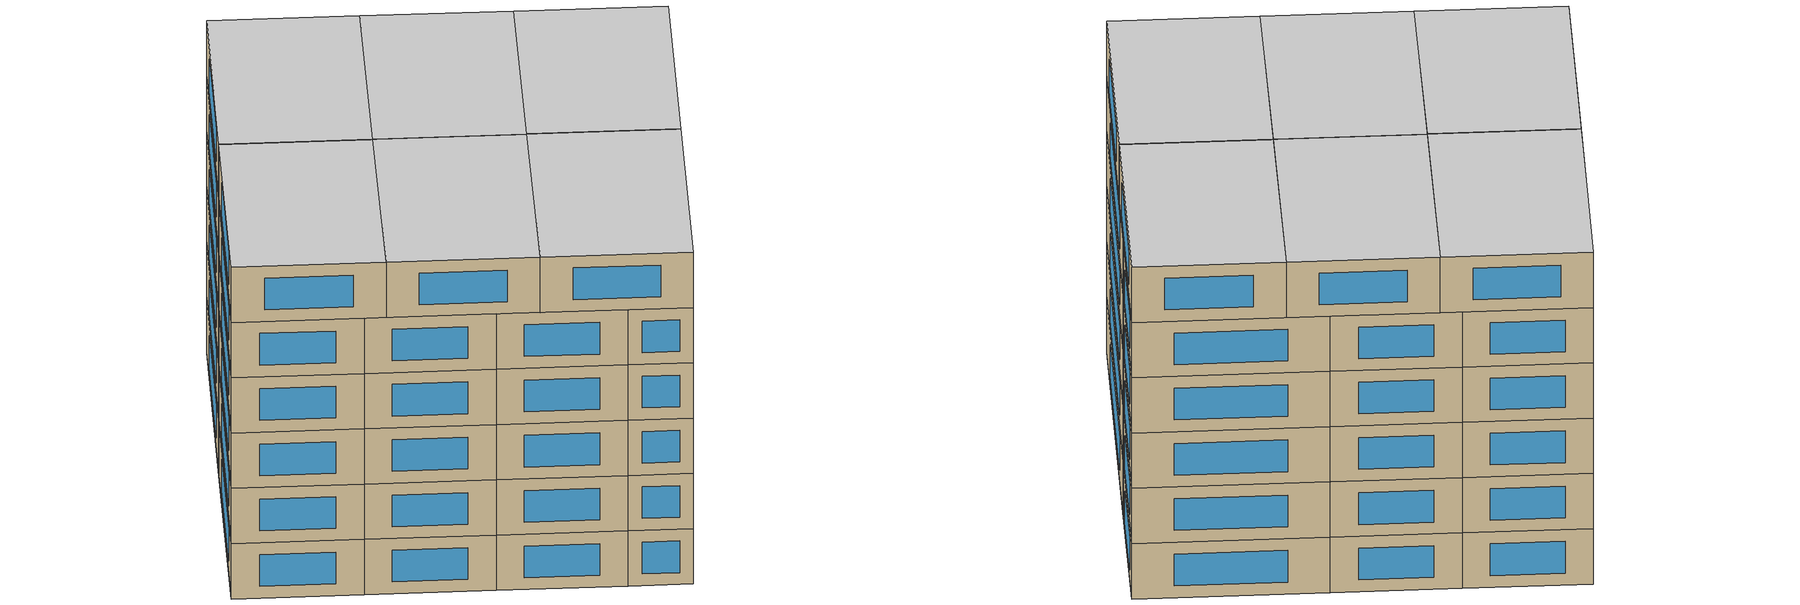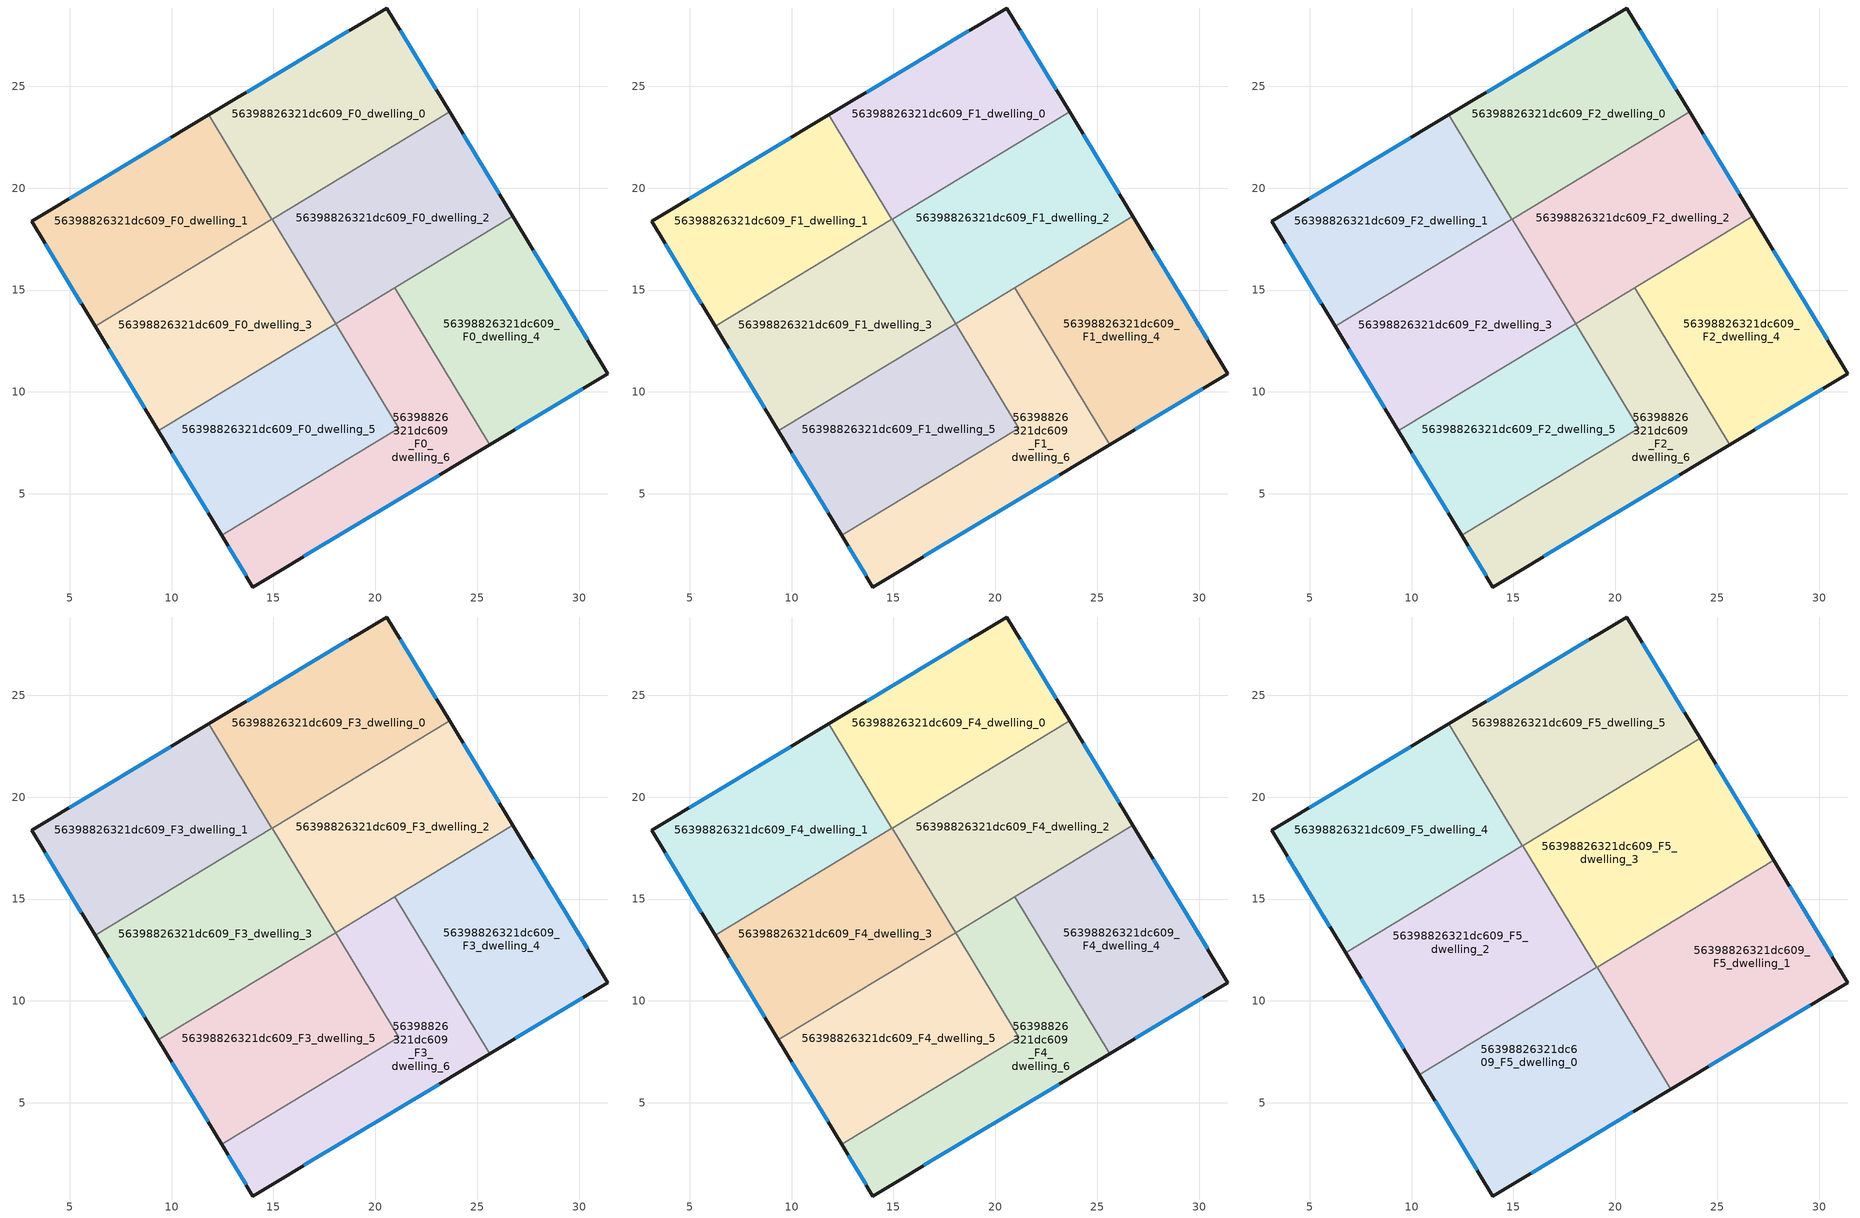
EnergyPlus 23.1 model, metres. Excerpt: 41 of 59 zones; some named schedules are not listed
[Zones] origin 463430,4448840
56398826321dc609_F0_dwelling_0
 floor ground (EU_floor_Construction): 20.56,28.84 23.64,23.74 14.92,18.46 11.82,23.59 z0
 wall outside (EU_wall_Construction): 23.64,23.74 20.56,28.84 11.82,23.59 z0:3
 wall to 56398826321dc609_F0_dwelling_1 (EU_wall_Construction): 11.82,23.59 14.92,18.46 z0:3
 wall to 56398826321dc609_F0_dwelling_2 (EU_wall_Construction): 14.95,18.48 23.64,23.74 z0:3
 wall to 56398826321dc609_F0_dwelling_3 (EU_wall_Construction): 14.92,18.46 14.95,18.48 z0:3
 window (EU_Window_Construction): 18.69,27.72 13.69,24.72 / 22.98,24.83 21.22,27.75 z0.64:2.36
56398826321dc609_F0_dwelling_1
 floor ground (EU_floor_Construction): 11.82,23.59 14.92,18.46 6.25,13.21 3.13,18.37 z0
 wall outside (EU_wall_Construction): 11.82,23.59 3.13,18.37 6.25,13.21 z0:3
 wall to 56398826321dc609_F0_dwelling_3 (EU_wall_Construction): 6.25,13.21 14.92,18.46 z0:3
 window (EU_Window_Construction): 9.96,22.47 4.99,19.49 / 3.79,17.27 5.58,14.32 z0.64:2.36
56398826321dc609_F0_dwelling_2
 floor ground (EU_floor_Construction): 23.64,23.74 26.75,18.62 18.05,13.35 14.95,18.48 z0
 wall outside (EU_wall_Construction): 26.75,18.62 23.64,23.74 z0:3
 wall to 56398826321dc609_F0_dwelling_3 (EU_wall_Construction): 14.95,18.48 18.05,13.35 z0:3
 wall to 56398826321dc609_F0_dwelling_4 (EU_wall_Construction): 20.96,15.11 26.75,18.62 z0:3
 wall to 56398826321dc609_F0_dwelling_6 (EU_wall_Construction): 18.05,13.35 20.96,15.11 z0:3
 window (EU_Window_Construction): 26.08,19.71 24.31,22.64 z0.64:2.36
56398826321dc609_F0_dwelling_3
 floor ground (EU_floor_Construction): 14.95,18.48 18.05,13.35 9.35,8.09 6.25,13.21 z0
 wall outside (EU_wall_Construction): 6.25,13.21 9.35,8.09 z0:3
 wall to 56398826321dc609_F0_dwelling_5 (EU_wall_Construction): 9.35,8.09 18.05,13.35 z0:3
 window (EU_Window_Construction): 6.91,12.12 8.69,9.19 z0.64:2.36
56398826321dc609_F0_dwelling_4
 floor ground (EU_floor_Construction): 26.75,18.62 31.42,10.9 25.62,7.41 20.96,15.11 z0
 wall outside (EU_wall_Construction): 25.62,7.41 31.42,10.9 26.75,18.62 z0:3
 wall to 56398826321dc609_F0_dwelling_6 (EU_wall_Construction): 20.96,15.11 25.62,7.41 z0:3
 window (EU_Window_Construction): 26.87,8.16 30.18,10.15 / 30.42,12.55 27.75,16.96 z0.64:2.36
56398826321dc609_F0_dwelling_5
 floor ground (EU_floor_Construction): 18.05,13.35 21.15,8.22 12.46,2.96 9.35,8.09 z0
 wall outside (EU_wall_Construction): 9.35,8.09 12.46,2.96 z0:3
 wall to 56398826321dc609_F0_dwelling_6 (EU_wall_Construction): 12.46,2.96 21.15,8.22 18.05,13.35 z0:3
 window (EU_Window_Construction): 10.02,6.99 11.79,4.06 z0.64:2.36
56398826321dc609_F0_dwelling_6
 floor ground (EU_floor_Construction): 20.96,15.11 25.62,7.41 13.99,0.42 12.46,2.96 21.15,8.22 18.05,13.35 z0
 wall outside (EU_wall_Construction): 12.46,2.96 13.99,0.42 25.62,7.41 z0:3
 window (EU_Window_Construction): 16.49,1.92 23.13,5.92 / 12.79,2.42 13.67,0.97 z0.64:2.36
56398826321dc609_F1_dwelling_0
 floor to 56398826321dc609_F0_dwelling_0 (EU_floor_Construction): 20.56,28.84 23.64,23.74 14.92,18.46 11.82,23.59 z3
 wall outside (EU_wall_Construction): 23.64,23.74 20.56,28.84 11.82,23.59 z3:6
 wall to 56398826321dc609_F1_dwelling_1 (EU_wall_Construction): 11.82,23.59 14.92,18.46 z3:6
 wall to 56398826321dc609_F1_dwelling_2 (EU_wall_Construction): 14.95,18.48 23.64,23.74 z3:6
 wall to 56398826321dc609_F1_dwelling_3 (EU_wall_Construction): 14.92,18.46 14.95,18.48 z3:6
 window (EU_Window_Construction): 18.69,27.72 13.69,24.72 / 22.98,24.83 21.22,27.75 z3.64:5.36
56398826321dc609_F1_dwelling_1
 floor to 56398826321dc609_F0_dwelling_1 (EU_floor_Construction): 11.82,23.59 14.92,18.46 6.25,13.21 3.13,18.37 z3
 wall outside (EU_wall_Construction): 11.82,23.59 3.13,18.37 6.25,13.21 z3:6
 wall to 56398826321dc609_F1_dwelling_3 (EU_wall_Construction): 6.25,13.21 14.92,18.46 z3:6
 window (EU_Window_Construction): 9.96,22.47 4.99,19.49 / 3.79,17.27 5.58,14.32 z3.64:5.36
56398826321dc609_F1_dwelling_2
 floor to 56398826321dc609_F0_dwelling_2 (EU_floor_Construction): 23.64,23.74 26.75,18.62 18.05,13.35 14.95,18.48 z3
 wall outside (EU_wall_Construction): 26.75,18.62 23.64,23.74 z3:6
 wall to 56398826321dc609_F1_dwelling_3 (EU_wall_Construction): 14.95,18.48 18.05,13.35 z3:6
 wall to 56398826321dc609_F1_dwelling_4 (EU_wall_Construction): 20.96,15.11 26.75,18.62 z3:6
 wall to 56398826321dc609_F1_dwelling_6 (EU_wall_Construction): 18.05,13.35 20.96,15.11 z3:6
 window (EU_Window_Construction): 26.08,19.71 24.31,22.64 z3.64:5.36
56398826321dc609_F1_dwelling_3
 floor to 56398826321dc609_F0_dwelling_3 (EU_floor_Construction): 14.95,18.48 18.05,13.35 9.35,8.09 6.25,13.21 z3
 wall outside (EU_wall_Construction): 6.25,13.21 9.35,8.09 z3:6
 wall to 56398826321dc609_F1_dwelling_5 (EU_wall_Construction): 9.35,8.09 18.05,13.35 z3:6
 window (EU_Window_Construction): 6.91,12.12 8.69,9.19 z3.64:5.36
56398826321dc609_F1_dwelling_4
 floor to 56398826321dc609_F0_dwelling_4 (EU_floor_Construction): 26.75,18.62 31.42,10.9 25.62,7.41 20.96,15.11 z3
 wall outside (EU_wall_Construction): 25.62,7.41 31.42,10.9 26.75,18.62 z3:6
 wall to 56398826321dc609_F1_dwelling_6 (EU_wall_Construction): 20.96,15.11 25.62,7.41 z3:6
 window (EU_Window_Construction): 26.87,8.16 30.18,10.15 / 30.42,12.55 27.75,16.96 z3.64:5.36
56398826321dc609_F1_dwelling_5
 floor to 56398826321dc609_F0_dwelling_5 (EU_floor_Construction): 18.05,13.35 21.15,8.22 12.46,2.96 9.35,8.09 z3
 wall outside (EU_wall_Construction): 9.35,8.09 12.46,2.96 z3:6
 wall to 56398826321dc609_F1_dwelling_6 (EU_wall_Construction): 12.46,2.96 21.15,8.22 18.05,13.35 z3:6
 window (EU_Window_Construction): 10.02,6.99 11.79,4.06 z3.64:5.36
56398826321dc609_F1_dwelling_6
 floor to 56398826321dc609_F0_dwelling_6 (EU_floor_Construction): 20.96,15.11 25.62,7.41 13.99,0.42 12.46,2.96 21.15,8.22 18.05,13.35 z3
 wall outside (EU_wall_Construction): 12.46,2.96 13.99,0.42 25.62,7.41 z3:6
 window (EU_Window_Construction): 16.49,1.92 23.13,5.92 / 12.79,2.42 13.67,0.97 z3.64:5.36
56398826321dc609_F2_dwelling_0
 floor to 56398826321dc609_F1_dwelling_0 (EU_floor_Construction): 20.56,28.84 23.64,23.74 14.92,18.46 11.82,23.59 z6
 wall outside (EU_wall_Construction): 23.64,23.74 20.56,28.84 11.82,23.59 z6:9
 wall to 56398826321dc609_F2_dwelling_1 (EU_wall_Construction): 11.82,23.59 14.92,18.46 z6:9
 wall to 56398826321dc609_F2_dwelling_2 (EU_wall_Construction): 14.95,18.48 23.64,23.74 z6:9
 wall to 56398826321dc609_F2_dwelling_3 (EU_wall_Construction): 14.92,18.46 14.95,18.48 z6:9
 window (EU_Window_Construction): 18.69,27.72 13.69,24.72 / 22.98,24.83 21.22,27.75 z6.64:8.36
56398826321dc609_F2_dwelling_1
 floor to 56398826321dc609_F1_dwelling_1 (EU_floor_Construction): 11.82,23.59 14.92,18.46 6.25,13.21 3.13,18.37 z6
 wall outside (EU_wall_Construction): 11.82,23.59 3.13,18.37 6.25,13.21 z6:9
 wall to 56398826321dc609_F2_dwelling_3 (EU_wall_Construction): 6.25,13.21 14.92,18.46 z6:9
 window (EU_Window_Construction): 9.96,22.47 4.99,19.49 / 3.79,17.27 5.58,14.32 z6.64:8.36
56398826321dc609_F2_dwelling_2
 floor to 56398826321dc609_F1_dwelling_2 (EU_floor_Construction): 23.64,23.74 26.75,18.62 18.05,13.35 14.95,18.48 z6
 wall outside (EU_wall_Construction): 26.75,18.62 23.64,23.74 z6:9
 wall to 56398826321dc609_F2_dwelling_3 (EU_wall_Construction): 14.95,18.48 18.05,13.35 z6:9
 wall to 56398826321dc609_F2_dwelling_4 (EU_wall_Construction): 20.96,15.11 26.75,18.62 z6:9
 wall to 56398826321dc609_F2_dwelling_6 (EU_wall_Construction): 18.05,13.35 20.96,15.11 z6:9
 window (EU_Window_Construction): 26.08,19.71 24.31,22.64 z6.64:8.36
56398826321dc609_F2_dwelling_3
 floor to 56398826321dc609_F1_dwelling_3 (EU_floor_Construction): 14.95,18.48 18.05,13.35 9.35,8.09 6.25,13.21 z6
 wall outside (EU_wall_Construction): 6.25,13.21 9.35,8.09 z6:9
 wall to 56398826321dc609_F2_dwelling_5 (EU_wall_Construction): 9.35,8.09 18.05,13.35 z6:9
 window (EU_Window_Construction): 6.91,12.12 8.69,9.19 z6.64:8.36
56398826321dc609_F2_dwelling_4
 floor to 56398826321dc609_F1_dwelling_4 (EU_floor_Construction): 26.75,18.62 31.42,10.9 25.62,7.41 20.96,15.11 z6
 wall outside (EU_wall_Construction): 25.62,7.41 31.42,10.9 26.75,18.62 z6:9
 wall to 56398826321dc609_F2_dwelling_6 (EU_wall_Construction): 20.96,15.11 25.62,7.41 z6:9
 window (EU_Window_Construction): 26.87,8.16 30.18,10.15 / 30.42,12.55 27.75,16.96 z6.64:8.36
56398826321dc609_F2_dwelling_5
 floor to 56398826321dc609_F1_dwelling_5 (EU_floor_Construction): 18.05,13.35 21.15,8.22 12.46,2.96 9.35,8.09 z6
 wall outside (EU_wall_Construction): 9.35,8.09 12.46,2.96 z6:9
 wall to 56398826321dc609_F2_dwelling_6 (EU_wall_Construction): 12.46,2.96 21.15,8.22 18.05,13.35 z6:9
 window (EU_Window_Construction): 10.02,6.99 11.79,4.06 z6.64:8.36
56398826321dc609_F2_dwelling_6
 floor to 56398826321dc609_F1_dwelling_6 (EU_floor_Construction): 20.96,15.11 25.62,7.41 13.99,0.42 12.46,2.96 21.15,8.22 18.05,13.35 z6
 wall outside (EU_wall_Construction): 12.46,2.96 13.99,0.42 25.62,7.41 z6:9
 window (EU_Window_Construction): 16.49,1.92 23.13,5.92 / 12.79,2.42 13.67,0.97 z6.64:8.36
56398826321dc609_F3_dwelling_0
 floor to 56398826321dc609_F2_dwelling_0 (EU_floor_Construction): 20.56,28.84 23.64,23.74 14.92,18.46 11.82,23.59 z9
 wall outside (EU_wall_Construction): 23.64,23.74 20.56,28.84 11.82,23.59 z9:12
 wall to 56398826321dc609_F3_dwelling_1 (EU_wall_Construction): 11.82,23.59 14.92,18.46 z9:12
 wall to 56398826321dc609_F3_dwelling_2 (EU_wall_Construction): 14.95,18.48 23.64,23.74 z9:12
 wall to 56398826321dc609_F3_dwelling_3 (EU_wall_Construction): 14.92,18.46 14.95,18.48 z9:12
 window (EU_Window_Construction): 18.69,27.72 13.69,24.72 / 22.98,24.83 21.22,27.75 z9.64:11.36
56398826321dc609_F3_dwelling_1
 floor to 56398826321dc609_F2_dwelling_1 (EU_floor_Construction): 11.82,23.59 14.92,18.46 6.25,13.21 3.13,18.37 z9
 wall outside (EU_wall_Construction): 11.82,23.59 3.13,18.37 6.25,13.21 z9:12
 wall to 56398826321dc609_F3_dwelling_3 (EU_wall_Construction): 6.25,13.21 14.92,18.46 z9:12
 window (EU_Window_Construction): 9.96,22.47 4.99,19.49 / 3.79,17.27 5.58,14.32 z9.64:11.36
56398826321dc609_F3_dwelling_2
 floor to 56398826321dc609_F2_dwelling_2 (EU_floor_Construction): 23.64,23.74 26.75,18.62 18.05,13.35 14.95,18.48 z9
 wall outside (EU_wall_Construction): 26.75,18.62 23.64,23.74 z9:12
 wall to 56398826321dc609_F3_dwelling_3 (EU_wall_Construction): 14.95,18.48 18.05,13.35 z9:12
 wall to 56398826321dc609_F3_dwelling_4 (EU_wall_Construction): 20.96,15.11 26.75,18.62 z9:12
 wall to 56398826321dc609_F3_dwelling_6 (EU_wall_Construction): 18.05,13.35 20.96,15.11 z9:12
 window (EU_Window_Construction): 26.08,19.71 24.31,22.64 z9.64:11.36
56398826321dc609_F3_dwelling_3
 floor to 56398826321dc609_F2_dwelling_3 (EU_floor_Construction): 14.95,18.48 18.05,13.35 9.35,8.09 6.25,13.21 z9
 wall outside (EU_wall_Construction): 6.25,13.21 9.35,8.09 z9:12
 wall to 56398826321dc609_F3_dwelling_5 (EU_wall_Construction): 9.35,8.09 18.05,13.35 z9:12
 window (EU_Window_Construction): 6.91,12.12 8.69,9.19 z9.64:11.36
56398826321dc609_F3_dwelling_4
 floor to 56398826321dc609_F2_dwelling_4 (EU_floor_Construction): 26.75,18.62 31.42,10.9 25.62,7.41 20.96,15.11 z9
 wall outside (EU_wall_Construction): 25.62,7.41 31.42,10.9 26.75,18.62 z9:12
 wall to 56398826321dc609_F3_dwelling_6 (EU_wall_Construction): 20.96,15.11 25.62,7.41 z9:12
 window (EU_Window_Construction): 26.87,8.16 30.18,10.15 / 30.42,12.55 27.75,16.96 z9.64:11.36
56398826321dc609_F3_dwelling_5
 floor to 56398826321dc609_F2_dwelling_5 (EU_floor_Construction): 18.05,13.35 21.15,8.22 12.46,2.96 9.35,8.09 z9
 wall outside (EU_wall_Construction): 9.35,8.09 12.46,2.96 z9:12
 wall to 56398826321dc609_F3_dwelling_6 (EU_wall_Construction): 12.46,2.96 21.15,8.22 18.05,13.35 z9:12
 window (EU_Window_Construction): 10.02,6.99 11.79,4.06 z9.64:11.36
56398826321dc609_F3_dwelling_6
 floor to 56398826321dc609_F2_dwelling_6 (EU_floor_Construction): 20.96,15.11 25.62,7.41 13.99,0.42 12.46,2.96 21.15,8.22 18.05,13.35 z9
 wall outside (EU_wall_Construction): 12.46,2.96 13.99,0.42 25.62,7.41 z9:12
 window (EU_Window_Construction): 16.49,1.92 23.13,5.92 / 12.79,2.42 13.67,0.97 z9.64:11.36
56398826321dc609_F4_dwelling_0
 floor to 56398826321dc609_F3_dwelling_0 (EU_floor_Construction): 20.56,28.84 23.64,23.74 14.92,18.46 11.82,23.59 z12
 wall outside (EU_wall_Construction): 23.64,23.74 20.56,28.84 11.82,23.59 z12:15
 wall to 56398826321dc609_F4_dwelling_1 (EU_wall_Construction): 11.82,23.59 14.92,18.46 z12:15
 wall to 56398826321dc609_F4_dwelling_2 (EU_wall_Construction): 14.95,18.48 23.64,23.74 z12:15
 wall to 56398826321dc609_F4_dwelling_3 (EU_wall_Construction): 14.92,18.46 14.95,18.48 z12:15
 window (EU_Window_Construction): 18.69,27.72 13.69,24.72 / 22.98,24.83 21.22,27.75 z12.64:14.36
56398826321dc609_F4_dwelling_1
 floor to 56398826321dc609_F3_dwelling_1 (EU_floor_Construction): 11.82,23.59 14.92,18.46 6.25,13.21 3.13,18.37 z12
 wall outside (EU_wall_Construction): 11.82,23.59 3.13,18.37 6.25,13.21 z12:15
 wall to 56398826321dc609_F4_dwelling_3 (EU_wall_Construction): 6.25,13.21 14.92,18.46 z12:15
 window (EU_Window_Construction): 9.96,22.47 4.99,19.49 / 3.79,17.27 5.58,14.32 z12.64:14.36
56398826321dc609_F4_dwelling_2
 floor to 56398826321dc609_F3_dwelling_2 (EU_floor_Construction): 23.64,23.74 26.75,18.62 18.05,13.35 14.95,18.48 z12
 wall outside (EU_wall_Construction): 26.75,18.62 23.64,23.74 z12:15
 wall to 56398826321dc609_F4_dwelling_3 (EU_wall_Construction): 14.95,18.48 18.05,13.35 z12:15
 wall to 56398826321dc609_F4_dwelling_4 (EU_wall_Construction): 20.96,15.11 26.75,18.62 z12:15
 wall to 56398826321dc609_F4_dwelling_6 (EU_wall_Construction): 18.05,13.35 20.96,15.11 z12:15
 window (EU_Window_Construction): 26.08,19.71 24.31,22.64 z12.64:14.36
 ceiling adiabatic (EU_roof_Construction): 26.75,18.61 24.16,22.89 15.46,17.62 18.05,13.35 z15
56398826321dc609_F4_dwelling_3
 floor to 56398826321dc609_F3_dwelling_3 (EU_floor_Construction): 14.95,18.48 18.05,13.35 9.35,8.09 6.25,13.21 z12
 wall outside (EU_wall_Construction): 6.25,13.21 9.35,8.09 z12:15
 wall to 56398826321dc609_F4_dwelling_5 (EU_wall_Construction): 9.35,8.09 18.05,13.35 z12:15
 window (EU_Window_Construction): 6.91,12.12 8.69,9.19 z12.64:14.36
56398826321dc609_F4_dwelling_4
 floor to 56398826321dc609_F3_dwelling_4 (EU_floor_Construction): 26.75,18.62 31.42,10.9 25.62,7.41 20.96,15.11 z12
 wall outside (EU_wall_Construction): 25.62,7.41 31.42,10.9 26.75,18.62 z12:15
 wall to 56398826321dc609_F4_dwelling_6 (EU_wall_Construction): 20.96,15.11 25.62,7.41 z12:15
 window (EU_Window_Construction): 26.87,8.16 30.18,10.15 / 30.42,12.55 27.75,16.96 z12.64:14.36
56398826321dc609_F4_dwelling_5
 floor to 56398826321dc609_F3_dwelling_5 (EU_floor_Construction): 18.05,13.35 21.15,8.22 12.46,2.96 9.35,8.09 z12
 wall outside (EU_wall_Construction): 9.35,8.09 12.46,2.96 z12:15
 wall to 56398826321dc609_F4_dwelling_6 (EU_wall_Construction): 12.46,2.96 21.15,8.22 18.05,13.35 z12:15
 window (EU_Window_Construction): 10.02,6.99 11.79,4.06 z12.64:14.36
56398826321dc609_F4_dwelling_6
 floor to 56398826321dc609_F3_dwelling_6 (EU_floor_Construction): 20.96,15.11 25.62,7.41 13.99,0.42 12.46,2.96 21.15,8.22 18.05,13.35 z12
 wall outside (EU_wall_Construction): 12.46,2.96 13.99,0.42 25.62,7.41 z12:15
 window (EU_Window_Construction): 16.49,1.92 23.13,5.92 / 12.79,2.42 13.67,0.97 z12.64:14.36
56398826321dc609_F5_dwelling_0
 floor to 56398826321dc609_F4_dwelling_5 (EU_floor_Construction): 19.09,11.64 21.15,8.22 12.46,2.96 10.39,6.38 z15
 floor to 56398826321dc609_F4_dwelling_6 (EU_floor_Construction): 19.1,11.65 22.73,5.67 13.99,0.42 12.46,2.96 21.15,8.22 19.09,11.64 z15
 wall outside (EU_wall_Construction): 10.39,6.38 13.99,0.42 22.73,5.67 z15:18
 wall to 56398826321dc609_F5_dwelling_1 (EU_wall_Construction): 22.73,5.67 19.1,11.65 z15:18
 wall to 56398826321dc609_F5_dwelling_2 (EU_wall_Construction): 19.08,11.64 10.39,6.38 z15:18
 wall to 56398826321dc609_F5_dwelling_3 (EU_wall_Construction): 19.1,11.65 19.08,11.64 z15:18
 window (EU_Window_Construction): 15.87,1.55 20.86,4.55 / 11.16,5.1 13.22,1.7 z15.64:17.36
 ceiling to 56398826321dc609_F6_dwelling_0 (EU_floor_Construction): 22.73,5.67 19.1,11.65 10.39,6.38 13.99,0.42 z18
56398826321dc609_F5_dwelling_1
 floor to 56398826321dc609_F4_dwelling_4 (EU_floor_Construction): 27.78,16.91 31.42,10.9 25.62,7.41 22,13.4 z15
 floor to 56398826321dc609_F4_dwelling_6 (EU_floor_Construction): 22,13.4 25.62,7.41 22.73,5.67 19.1,11.65 z15
 wall outside (EU_wall_Construction): 22.73,5.67 31.42,10.9 27.78,16.91 z15:18
 wall to 56398826321dc609_F5_dwelling_3 (EU_wall_Construction): 27.78,16.91 19.1,11.65 z15:18
 window (EU_Window_Construction): 30.64,12.18 28.56,15.62 / 24.59,6.79 29.56,9.78 z15.64:17.36
 ceiling to 56398826321dc609_F6_dwelling_1 (EU_floor_Construction): 31.42,10.9 27.78,16.91 19.1,11.65 22.73,5.67 z18
56398826321dc609_F5_dwelling_2
 floor to 56398826321dc609_F4_dwelling_3 (EU_floor_Construction): 15.46,17.62 18.05,13.35 9.35,8.09 6.77,12.36 z15
 floor to 56398826321dc609_F4_dwelling_5 (EU_floor_Construction): 18.05,13.35 19.08,11.64 10.39,6.38 9.35,8.09 z15
 wall outside (EU_wall_Construction): 6.77,12.36 10.39,6.38 z15:18
 wall to 56398826321dc609_F5_dwelling_3 (EU_wall_Construction): 19.08,11.64 15.46,17.62 z15:18
 wall to 56398826321dc609_F5_dwelling_4 (EU_wall_Construction): 15.44,17.61 6.77,12.36 z15:18
 wall to 56398826321dc609_F5_dwelling_5 (EU_wall_Construction): 15.46,17.62 15.44,17.61 z15:18
 window (EU_Window_Construction): 7.54,11.08 9.61,7.66 z15.64:17.36
 ceiling to 56398826321dc609_F6_dwelling_2 (EU_floor_Construction): 19.08,11.64 15.46,17.62 6.77,12.36 10.39,6.38 z18
56398826321dc609_F5_dwelling_3
 floor to 56398826321dc609_F4_dwelling_4 (EU_floor_Construction): 26.75,18.61 27.78,16.91 22,13.41 20.96,15.11 z15
 floor to 56398826321dc609_F4_dwelling_6 (EU_floor_Construction): 20.96,15.11 22,13.41 19.09,11.64 18.05,13.35 z15
 floor adiabatic (EU_floor_Construction): 24.16,22.89 26.75,18.61 18.05,13.35 19.09,11.64 15.46,17.62 z15
 wall outside (EU_wall_Construction): 27.78,16.91 24.16,22.89 z15:18
 wall to 56398826321dc609_F5_dwelling_5 (EU_wall_Construction): 24.16,22.89 15.46,17.62 z15:18
 window (EU_Window_Construction): 27.01,18.19 24.94,21.61 z15.64:17.36
 ceiling to 56398826321dc609_F6_dwelling_3 (EU_floor_Construction): 27.78,16.91 24.16,22.89 15.46,17.62 19.08,11.64 z18
56398826321dc609_F5_dwelling_4
 floor to 56398826321dc609_F4_dwelling_1 (EU_floor_Construction): 11.82,23.59 14.92,18.46 6.25,13.22 3.13,18.37 z15
 floor to 56398826321dc609_F4_dwelling_3 (EU_floor_Construction): 14.92,18.46 15.44,17.61 6.77,12.36 6.25,13.22 z15
 wall outside (EU_wall_Construction): 11.82,23.59 3.13,18.37 6.77,12.36 z15:18
 wall to 56398826321dc609_F5_dwelling_5 (EU_wall_Construction): 15.44,17.61 11.82,23.59 z15:18
 window (EU_Window_Construction): 3.91,17.08 5.99,13.65 / 9.96,22.47 4.99,19.49 z15.64:17.36
 ceiling to 56398826321dc609_F6_dwelling_4 (EU_floor_Construction): 15.44,17.61 11.82,23.59 3.13,18.37 6.77,12.36 z18
56398826321dc609_F5_dwelling_5
 floor to 56398826321dc609_F4_dwelling_0 (EU_floor_Construction): 20.56,28.84 23.64,23.74 14.92,18.47 11.82,23.59 z15
 floor to 56398826321dc609_F4_dwelling_2 (EU_floor_Construction): 23.64,23.74 24.16,22.89 15.46,17.62 14.95,18.48 z15
 floor to 56398826321dc609_F4_dwelling_3 (EU_floor_Construction): 14.95,18.48 15.46,17.62 15.44,17.61 14.92,18.47 z15
 wall outside (EU_wall_Construction): 24.16,22.89 20.56,28.84 11.82,23.59 z15:18
 window (EU_Window_Construction): 18.69,27.72 13.69,24.72 / 23.39,24.16 21.33,27.57 z15.64:17.36
 ceiling to 56398826321dc609_F6_dwelling_5 (EU_floor_Construction): 24.16,22.89 20.56,28.84 11.82,23.59 15.44,17.61 z18
[Building]
EU S2 Campaign: North Axis=0; Terrain=City; Solar Distribution=FullExterior
[Site:Location]
Yerevan-Zvartnots.Intl.AP: Latitude=40.15; Longitude=44.383; Time Zone=4; Elevation=854
[SizingPeriod:WeatherFileDays]
AnnualSizingPeriod: Begin Month=1; Begin Day of Month=1; End Month=12; End Day of Month=31; Day of Week for Start Day=Monday; Use Weather File Daylight Saving Period=No; Use Weather File Rain and Snow Indicators=No
[MATERIAL]
EU_InternalMass_Material: Roughness=MediumRough; Thickness=0.1; Conductivity=1; Density=1800; Specific Heat=900; Thermal Absorptance=0.9; Solar Absorptance=0.7; Visible Absorptance=0.7
[MATERIAL:NOMASS] Roughness=MediumRough; Thermal Absorptance=0.9; Solar Absorptance=0.7; Visible Absorptance=0.7
Name | Thermal Resistance
EU_wall_NoMass | 1.05043
EU_roof_NoMass | 1.45357
EU_floor_NoMass | 0.478065
[WINDOWMATERIAL:SIMPLEGLAZINGSYSTEM]
EU_Window_SimpleGlazing: UFactor=2.5566; Solar Heat Gain Coefficient=0.75; Visible Transmittance=0.75
[CONSTRUCTION]
EU_wall_Construction: EU_wall_NoMass
EU_roof_Construction: EU_roof_NoMass
EU_floor_Construction: EU_floor_NoMass
EU_Window_Construction: EU_Window_SimpleGlazing
EU_InternalMass_Construction: EU_InternalMass_Material
[ZONE] Type=1; Multiplier=1; Ceiling Height=autocalculate; Floor Area=autocalculate; Part of Total Floor Area=Yes
Name | Volume
56398826321dc609_F0_dwelling_0; 56398826321dc609_F1_dwelling_0; 56398826321dc609_F2_dwelling_0; 56398826321dc609_F3_dwelling_0; 56398826321dc609_F4_dwelling_0 | 182.792
56398826321dc609_F5_dwelling_0 | 213.26
56398826321dc609_F0_dwelling_1; 56398826321dc609_F1_dwelling_1; 56398826321dc609_F2_dwelling_1; 56398826321dc609_F3_dwelling_1; 56398826321dc609_F4_dwelling_1 | 182.793
56398826321dc609_F5_dwelling_1 | 213.27
56398826321dc609_F0_dwelling_2; 56398826321dc609_F1_dwelling_2; 56398826321dc609_F2_dwelling_2; 56398826321dc609_F3_dwelling_2; 56398826321dc609_F4_dwelling_2 | 182.828
56398826321dc609_F5_dwelling_2 | 213.241
56398826321dc609_F0_dwelling_3; 56398826321dc609_F1_dwelling_3; 56398826321dc609_F2_dwelling_3; 56398826321dc609_F3_dwelling_3; 56398826321dc609_F4_dwelling_3 | 182.811
56398826321dc609_F5_dwelling_3 | 213.261
56398826321dc609_F0_dwelling_4; 56398826321dc609_F1_dwelling_4; 56398826321dc609_F2_dwelling_4; 56398826321dc609_F3_dwelling_4; 56398826321dc609_F4_dwelling_4 | 182.803
56398826321dc609_F5_dwelling_4 | 213.275
56398826321dc609_F0_dwelling_5; 56398826321dc609_F1_dwelling_5; 56398826321dc609_F2_dwelling_5; 56398826321dc609_F3_dwelling_5; 56398826321dc609_F4_dwelling_5 | 182.804
56398826321dc609_F5_dwelling_5 | 213.278
56398826321dc609_F0_dwelling_6; 56398826321dc609_F1_dwelling_6; 56398826321dc609_F2_dwelling_6; 56398826321dc609_F3_dwelling_6; 56398826321dc609_F4_dwelling_6 | 182.791
[INTERNALMASS] Construction=EU_InternalMass_Construction
Name | Zone or ZoneList | Surface Area
56398826321dc609_F0_dwelling_0_EU_InternalMass | 56398826321dc609_F0_dwelling_0 | 60.9322
56398826321dc609_F0_dwelling_1_EU_InternalMass | 56398826321dc609_F0_dwelling_1 | 60.9301
56398826321dc609_F0_dwelling_2_EU_InternalMass | 56398826321dc609_F0_dwelling_2 | 60.9428
56398826321dc609_F0_dwelling_3_EU_InternalMass | 56398826321dc609_F0_dwelling_3 | 60.9349
56398826321dc609_F0_dwelling_4_EU_InternalMass | 56398826321dc609_F0_dwelling_4 | 60.9329
56398826321dc609_F0_dwelling_5_EU_InternalMass | 56398826321dc609_F0_dwelling_5 | 60.9325
56398826321dc609_F0_dwelling_6_EU_InternalMass | 56398826321dc609_F0_dwelling_6 | 60.9305
56398826321dc609_F1_dwelling_0_EU_InternalMass | 56398826321dc609_F1_dwelling_0 | 60.9322
56398826321dc609_F1_dwelling_1_EU_InternalMass | 56398826321dc609_F1_dwelling_1 | 60.9301
56398826321dc609_F1_dwelling_2_EU_InternalMass | 56398826321dc609_F1_dwelling_2 | 60.9428
56398826321dc609_F1_dwelling_3_EU_InternalMass | 56398826321dc609_F1_dwelling_3 | 60.9349
56398826321dc609_F1_dwelling_4_EU_InternalMass | 56398826321dc609_F1_dwelling_4 | 60.9329
56398826321dc609_F1_dwelling_5_EU_InternalMass | 56398826321dc609_F1_dwelling_5 | 60.9325
56398826321dc609_F1_dwelling_6_EU_InternalMass | 56398826321dc609_F1_dwelling_6 | 60.9305
56398826321dc609_F2_dwelling_0_EU_InternalMass | 56398826321dc609_F2_dwelling_0 | 60.9322
56398826321dc609_F2_dwelling_1_EU_InternalMass | 56398826321dc609_F2_dwelling_1 | 60.9301
56398826321dc609_F2_dwelling_2_EU_InternalMass | 56398826321dc609_F2_dwelling_2 | 60.9428
56398826321dc609_F2_dwelling_3_EU_InternalMass | 56398826321dc609_F2_dwelling_3 | 60.9349
56398826321dc609_F2_dwelling_4_EU_InternalMass | 56398826321dc609_F2_dwelling_4 | 60.9329
56398826321dc609_F2_dwelling_5_EU_InternalMass | 56398826321dc609_F2_dwelling_5 | 60.9325
56398826321dc609_F2_dwelling_6_EU_InternalMass | 56398826321dc609_F2_dwelling_6 | 60.9305
56398826321dc609_F3_dwelling_0_EU_InternalMass | 56398826321dc609_F3_dwelling_0 | 60.9322
56398826321dc609_F3_dwelling_1_EU_InternalMass | 56398826321dc609_F3_dwelling_1 | 60.9301
56398826321dc609_F3_dwelling_2_EU_InternalMass | 56398826321dc609_F3_dwelling_2 | 60.9428
56398826321dc609_F3_dwelling_3_EU_InternalMass | 56398826321dc609_F3_dwelling_3 | 60.9349
56398826321dc609_F3_dwelling_4_EU_InternalMass | 56398826321dc609_F3_dwelling_4 | 60.9329
56398826321dc609_F3_dwelling_5_EU_InternalMass | 56398826321dc609_F3_dwelling_5 | 60.9325
56398826321dc609_F3_dwelling_6_EU_InternalMass | 56398826321dc609_F3_dwelling_6 | 60.9305
56398826321dc609_F4_dwelling_0_EU_InternalMass | 56398826321dc609_F4_dwelling_0 | 60.9322
56398826321dc609_F4_dwelling_1_EU_InternalMass | 56398826321dc609_F4_dwelling_1 | 60.9301
56398826321dc609_F4_dwelling_2_EU_InternalMass | 56398826321dc609_F4_dwelling_2 | 60.9428
56398826321dc609_F4_dwelling_3_EU_InternalMass | 56398826321dc609_F4_dwelling_3 | 60.9349
56398826321dc609_F4_dwelling_4_EU_InternalMass | 56398826321dc609_F4_dwelling_4 | 60.9329
56398826321dc609_F4_dwelling_5_EU_InternalMass | 56398826321dc609_F4_dwelling_5 | 60.9325
56398826321dc609_F4_dwelling_6_EU_InternalMass | 56398826321dc609_F4_dwelling_6 | 60.9305
56398826321dc609_F5_dwelling_0_EU_InternalMass | 56398826321dc609_F5_dwelling_0 | 71.0868
56398826321dc609_F5_dwelling_1_EU_InternalMass | 56398826321dc609_F5_dwelling_1 | 71.0901
56398826321dc609_F5_dwelling_2_EU_InternalMass | 56398826321dc609_F5_dwelling_2 | 71.0802
56398826321dc609_F5_dwelling_3_EU_InternalMass | 56398826321dc609_F5_dwelling_3 | 71.0871
56398826321dc609_F5_dwelling_4_EU_InternalMass | 56398826321dc609_F5_dwelling_4 | 71.0916
56398826321dc609_F5_dwelling_5_EU_InternalMass | 56398826321dc609_F5_dwelling_5 | 71.0928
[OTHEREQUIPMENT] Fuel Type=Electricity; Design Level Calculation Method=Watts/Area; Power per Zone Floor Area=1; Fraction Latent=0; Fraction Radiant=0; Fraction Lost=0; Carbon Dioxide Generation Rate=0; EndUse Subcategory=EU_Step8_InternalGains
Name | Zone or ZoneList or Space or SpaceList | Schedule
EU_Step8_InternalGain_56398826321dc609_F0_dwelling_0_f000 | 56398826321dc609_F0_dwelling_0 | EU_Step8_GainSchedule_56398826321dc609_F0_dwelling_0_f000
EU_Step8_InternalGain_56398826321dc609_F0_dwelling_1_f000 | 56398826321dc609_F0_dwelling_1 | EU_Step8_GainSchedule_56398826321dc609_F0_dwelling_1_f000
EU_Step8_InternalGain_56398826321dc609_F0_dwelling_2_f000 | 56398826321dc609_F0_dwelling_2 | EU_Step8_GainSchedule_56398826321dc609_F0_dwelling_2_f000
EU_Step8_InternalGain_56398826321dc609_F0_dwelling_3_f000 | 56398826321dc609_F0_dwelling_3 | EU_Step8_GainSchedule_56398826321dc609_F0_dwelling_3_f000
EU_Step8_InternalGain_56398826321dc609_F0_dwelling_4_f000 | 56398826321dc609_F0_dwelling_4 | EU_Step8_GainSchedule_56398826321dc609_F0_dwelling_4_f000
EU_Step8_InternalGain_56398826321dc609_F0_dwelling_5_f000 | 56398826321dc609_F0_dwelling_5 | EU_Step8_GainSchedule_56398826321dc609_F0_dwelling_5_f000
EU_Step8_InternalGain_56398826321dc609_F0_dwelling_6_f000 | 56398826321dc609_F0_dwelling_6 | EU_Step8_GainSchedule_56398826321dc609_F0_dwelling_6_f000
EU_Step8_InternalGain_56398826321dc609_F1_dwelling_0_f000 | 56398826321dc609_F1_dwelling_0 | EU_Step8_GainSchedule_56398826321dc609_F1_dwelling_0_f000
EU_Step8_InternalGain_56398826321dc609_F1_dwelling_1_f000 | 56398826321dc609_F1_dwelling_1 | EU_Step8_GainSchedule_56398826321dc609_F1_dwelling_1_f000
EU_Step8_InternalGain_56398826321dc609_F1_dwelling_2_f000 | 56398826321dc609_F1_dwelling_2 | EU_Step8_GainSchedule_56398826321dc609_F1_dwelling_2_f000
EU_Step8_InternalGain_56398826321dc609_F1_dwelling_3_f000 | 56398826321dc609_F1_dwelling_3 | EU_Step8_GainSchedule_56398826321dc609_F1_dwelling_3_f000
EU_Step8_InternalGain_56398826321dc609_F1_dwelling_4_f000 | 56398826321dc609_F1_dwelling_4 | EU_Step8_GainSchedule_56398826321dc609_F1_dwelling_4_f000
EU_Step8_InternalGain_56398826321dc609_F1_dwelling_5_f000 | 56398826321dc609_F1_dwelling_5 | EU_Step8_GainSchedule_56398826321dc609_F1_dwelling_5_f000
EU_Step8_InternalGain_56398826321dc609_F1_dwelling_6_f000 | 56398826321dc609_F1_dwelling_6 | EU_Step8_GainSchedule_56398826321dc609_F1_dwelling_6_f000
EU_Step8_InternalGain_56398826321dc609_F2_dwelling_0_f000 | 56398826321dc609_F2_dwelling_0 | EU_Step8_GainSchedule_56398826321dc609_F2_dwelling_0_f000
EU_Step8_InternalGain_56398826321dc609_F2_dwelling_1_f000 | 56398826321dc609_F2_dwelling_1 | EU_Step8_GainSchedule_56398826321dc609_F2_dwelling_1_f000
EU_Step8_InternalGain_56398826321dc609_F2_dwelling_2_f000 | 56398826321dc609_F2_dwelling_2 | EU_Step8_GainSchedule_56398826321dc609_F2_dwelling_2_f000
EU_Step8_InternalGain_56398826321dc609_F2_dwelling_3_f000 | 56398826321dc609_F2_dwelling_3 | EU_Step8_GainSchedule_56398826321dc609_F2_dwelling_3_f000
EU_Step8_InternalGain_56398826321dc609_F2_dwelling_4_f000 | 56398826321dc609_F2_dwelling_4 | EU_Step8_GainSchedule_56398826321dc609_F2_dwelling_4_f000
EU_Step8_InternalGain_56398826321dc609_F2_dwelling_5_f000 | 56398826321dc609_F2_dwelling_5 | EU_Step8_GainSchedule_56398826321dc609_F2_dwelling_5_f000
EU_Step8_InternalGain_56398826321dc609_F2_dwelling_6_f000 | 56398826321dc609_F2_dwelling_6 | EU_Step8_GainSchedule_56398826321dc609_F2_dwelling_6_f000
EU_Step8_InternalGain_56398826321dc609_F3_dwelling_0_f000 | 56398826321dc609_F3_dwelling_0 | EU_Step8_GainSchedule_56398826321dc609_F3_dwelling_0_f000
EU_Step8_InternalGain_56398826321dc609_F3_dwelling_1_f000 | 56398826321dc609_F3_dwelling_1 | EU_Step8_GainSchedule_56398826321dc609_F3_dwelling_1_f000
EU_Step8_InternalGain_56398826321dc609_F3_dwelling_2_f000 | 56398826321dc609_F3_dwelling_2 | EU_Step8_GainSchedule_56398826321dc609_F3_dwelling_2_f000
EU_Step8_InternalGain_56398826321dc609_F3_dwelling_3_f000 | 56398826321dc609_F3_dwelling_3 | EU_Step8_GainSchedule_56398826321dc609_F3_dwelling_3_f000
EU_Step8_InternalGain_56398826321dc609_F3_dwelling_4_f000 | 56398826321dc609_F3_dwelling_4 | EU_Step8_GainSchedule_56398826321dc609_F3_dwelling_4_f000
EU_Step8_InternalGain_56398826321dc609_F3_dwelling_5_f000 | 56398826321dc609_F3_dwelling_5 | EU_Step8_GainSchedule_56398826321dc609_F3_dwelling_5_f000
EU_Step8_InternalGain_56398826321dc609_F3_dwelling_6_f000 | 56398826321dc609_F3_dwelling_6 | EU_Step8_GainSchedule_56398826321dc609_F3_dwelling_6_f000
EU_Step8_InternalGain_56398826321dc609_F4_dwelling_0_f000 | 56398826321dc609_F4_dwelling_0 | EU_Step8_GainSchedule_56398826321dc609_F4_dwelling_0_f000
EU_Step8_InternalGain_56398826321dc609_F4_dwelling_1_f000 | 56398826321dc609_F4_dwelling_1 | EU_Step8_GainSchedule_56398826321dc609_F4_dwelling_1_f000
EU_Step8_InternalGain_56398826321dc609_F4_dwelling_2_f000 | 56398826321dc609_F4_dwelling_2 | EU_Step8_GainSchedule_56398826321dc609_F4_dwelling_2_f000
EU_Step8_InternalGain_56398826321dc609_F4_dwelling_3_f000 | 56398826321dc609_F4_dwelling_3 | EU_Step8_GainSchedule_56398826321dc609_F4_dwelling_3_f000
EU_Step8_InternalGain_56398826321dc609_F4_dwelling_4_f000 | 56398826321dc609_F4_dwelling_4 | EU_Step8_GainSchedule_56398826321dc609_F4_dwelling_4_f000
EU_Step8_InternalGain_56398826321dc609_F4_dwelling_5_f000 | 56398826321dc609_F4_dwelling_5 | EU_Step8_GainSchedule_56398826321dc609_F4_dwelling_5_f000
EU_Step8_InternalGain_56398826321dc609_F4_dwelling_6_f000 | 56398826321dc609_F4_dwelling_6 | EU_Step8_GainSchedule_56398826321dc609_F4_dwelling_6_f000
EU_Step8_InternalGain_56398826321dc609_F5_dwelling_0_f000 | 56398826321dc609_F5_dwelling_0 | EU_Step8_GainSchedule_56398826321dc609_F5_dwelling_0_f000
EU_Step8_InternalGain_56398826321dc609_F5_dwelling_1_f000 | 56398826321dc609_F5_dwelling_1 | EU_Step8_GainSchedule_56398826321dc609_F5_dwelling_1_f000
EU_Step8_InternalGain_56398826321dc609_F5_dwelling_2_f000 | 56398826321dc609_F5_dwelling_2 | EU_Step8_GainSchedule_56398826321dc609_F5_dwelling_2_f000
EU_Step8_InternalGain_56398826321dc609_F5_dwelling_3_f000 | 56398826321dc609_F5_dwelling_3 | EU_Step8_GainSchedule_56398826321dc609_F5_dwelling_3_f000
EU_Step8_InternalGain_56398826321dc609_F5_dwelling_4_f000 | 56398826321dc609_F5_dwelling_4 | EU_Step8_GainSchedule_56398826321dc609_F5_dwelling_4_f000
EU_Step8_InternalGain_56398826321dc609_F5_dwelling_5_f000 | 56398826321dc609_F5_dwelling_5 | EU_Step8_GainSchedule_56398826321dc609_F5_dwelling_5_f000
[ZONEVENTILATION:DESIGNFLOWRATE] Schedule=EU_AlwaysOn; Design Flow Rate Calculation Method=AirChanges/Hour; Air Changes per Hour=0.557805; Ventilation Type=Natural; Fan Pressure Rise=0; Fan Total Efficiency=1; Constant Term Coefficient=1; Temperature Term Coefficient=0; Velocity Term Coefficient=0; Velocity Squared Term Coefficient=0; Minimum Indoor Temperature=-100; Maximum Indoor Temperature=100; Delta Temperature=-100; Minimum Outdoor Temperature=-100; Maximum Outdoor Temperature=100; Maximum Wind Speed=40
Name | Zone or ZoneList or Space or SpaceList
EU_ConstantAir_56398826321dc609_F0_dwelling_0 | 56398826321dc609_F0_dwelling_0
EU_ConstantAir_56398826321dc609_F0_dwelling_1 | 56398826321dc609_F0_dwelling_1
EU_ConstantAir_56398826321dc609_F0_dwelling_2 | 56398826321dc609_F0_dwelling_2
EU_ConstantAir_56398826321dc609_F0_dwelling_3 | 56398826321dc609_F0_dwelling_3
EU_ConstantAir_56398826321dc609_F0_dwelling_4 | 56398826321dc609_F0_dwelling_4
EU_ConstantAir_56398826321dc609_F0_dwelling_5 | 56398826321dc609_F0_dwelling_5
EU_ConstantAir_56398826321dc609_F0_dwelling_6 | 56398826321dc609_F0_dwelling_6
EU_ConstantAir_56398826321dc609_F1_dwelling_0 | 56398826321dc609_F1_dwelling_0
EU_ConstantAir_56398826321dc609_F1_dwelling_1 | 56398826321dc609_F1_dwelling_1
EU_ConstantAir_56398826321dc609_F1_dwelling_2 | 56398826321dc609_F1_dwelling_2
EU_ConstantAir_56398826321dc609_F1_dwelling_3 | 56398826321dc609_F1_dwelling_3
EU_ConstantAir_56398826321dc609_F1_dwelling_4 | 56398826321dc609_F1_dwelling_4
EU_ConstantAir_56398826321dc609_F1_dwelling_5 | 56398826321dc609_F1_dwelling_5
EU_ConstantAir_56398826321dc609_F1_dwelling_6 | 56398826321dc609_F1_dwelling_6
EU_ConstantAir_56398826321dc609_F2_dwelling_0 | 56398826321dc609_F2_dwelling_0
EU_ConstantAir_56398826321dc609_F2_dwelling_1 | 56398826321dc609_F2_dwelling_1
EU_ConstantAir_56398826321dc609_F2_dwelling_2 | 56398826321dc609_F2_dwelling_2
EU_ConstantAir_56398826321dc609_F2_dwelling_3 | 56398826321dc609_F2_dwelling_3
EU_ConstantAir_56398826321dc609_F2_dwelling_4 | 56398826321dc609_F2_dwelling_4
EU_ConstantAir_56398826321dc609_F2_dwelling_5 | 56398826321dc609_F2_dwelling_5
EU_ConstantAir_56398826321dc609_F2_dwelling_6 | 56398826321dc609_F2_dwelling_6
EU_ConstantAir_56398826321dc609_F3_dwelling_0 | 56398826321dc609_F3_dwelling_0
EU_ConstantAir_56398826321dc609_F3_dwelling_1 | 56398826321dc609_F3_dwelling_1
EU_ConstantAir_56398826321dc609_F3_dwelling_2 | 56398826321dc609_F3_dwelling_2
EU_ConstantAir_56398826321dc609_F3_dwelling_3 | 56398826321dc609_F3_dwelling_3
EU_ConstantAir_56398826321dc609_F3_dwelling_4 | 56398826321dc609_F3_dwelling_4
EU_ConstantAir_56398826321dc609_F3_dwelling_5 | 56398826321dc609_F3_dwelling_5
EU_ConstantAir_56398826321dc609_F3_dwelling_6 | 56398826321dc609_F3_dwelling_6
EU_ConstantAir_56398826321dc609_F4_dwelling_0 | 56398826321dc609_F4_dwelling_0
EU_ConstantAir_56398826321dc609_F4_dwelling_1 | 56398826321dc609_F4_dwelling_1
EU_ConstantAir_56398826321dc609_F4_dwelling_2 | 56398826321dc609_F4_dwelling_2
EU_ConstantAir_56398826321dc609_F4_dwelling_3 | 56398826321dc609_F4_dwelling_3
EU_ConstantAir_56398826321dc609_F4_dwelling_4 | 56398826321dc609_F4_dwelling_4
EU_ConstantAir_56398826321dc609_F4_dwelling_5 | 56398826321dc609_F4_dwelling_5
EU_ConstantAir_56398826321dc609_F4_dwelling_6 | 56398826321dc609_F4_dwelling_6
EU_ConstantAir_56398826321dc609_F5_dwelling_0 | 56398826321dc609_F5_dwelling_0
EU_ConstantAir_56398826321dc609_F5_dwelling_1 | 56398826321dc609_F5_dwelling_1
EU_ConstantAir_56398826321dc609_F5_dwelling_2 | 56398826321dc609_F5_dwelling_2
EU_ConstantAir_56398826321dc609_F5_dwelling_3 | 56398826321dc609_F5_dwelling_3
EU_ConstantAir_56398826321dc609_F5_dwelling_4 | 56398826321dc609_F5_dwelling_4
EU_ConstantAir_56398826321dc609_F5_dwelling_5 | 56398826321dc609_F5_dwelling_5
[HVACTEMPLATE:ZONE:IDEALLOADSAIRSYSTEM] System Availability Schedule=EU_AlwaysOn; Maximum Heating Supply Air Temperature=50; Minimum Cooling Supply Air Temperature=13; Maximum Heating Supply Air Humidity Ratio=0.0156; Minimum Cooling Supply Air Humidity Ratio=0.0077; Heating Limit=NoLimit; Cooling Limit=NoLimit; Heating Availability Schedule=EU_AlwaysOn; Cooling Availability Schedule=EU_CoolingOff; Dehumidification Control Type=ConstantSensibleHeatRatio; Cooling Sensible Heat Ratio=0.7; Dehumidification Setpoint=60; Humidification Control Type=None; Humidification Setpoint=30; Outdoor Air Method=None; Outdoor Air Flow Rate per Person=0.00944; Outdoor Air Flow Rate per Zone Floor Area=0; Outdoor Air Flow Rate per Zone=0; Demand Controlled Ventilation Type=None; Outdoor Air Economizer Type=NoEconomizer; Heat Recovery Type=None; Sensible Heat Recovery Effectiveness=0.7; Latent Heat Recovery Effectiveness=0.65
Name | Template Thermostat
56398826321dc609_F0_dwelling_0 | EU_HeatOnly_56398826321dc609_F0_dwelling_0
56398826321dc609_F0_dwelling_1 | EU_HeatOnly_56398826321dc609_F0_dwelling_1
56398826321dc609_F0_dwelling_2 | EU_HeatOnly_56398826321dc609_F0_dwelling_2
56398826321dc609_F0_dwelling_3 | EU_HeatOnly_56398826321dc609_F0_dwelling_3
56398826321dc609_F0_dwelling_4 | EU_HeatOnly_56398826321dc609_F0_dwelling_4
56398826321dc609_F0_dwelling_5 | EU_HeatOnly_56398826321dc609_F0_dwelling_5
56398826321dc609_F0_dwelling_6 | EU_HeatOnly_56398826321dc609_F0_dwelling_6
56398826321dc609_F1_dwelling_0 | EU_HeatOnly_56398826321dc609_F1_dwelling_0
56398826321dc609_F1_dwelling_1 | EU_HeatOnly_56398826321dc609_F1_dwelling_1
56398826321dc609_F1_dwelling_2 | EU_HeatOnly_56398826321dc609_F1_dwelling_2
56398826321dc609_F1_dwelling_3 | EU_HeatOnly_56398826321dc609_F1_dwelling_3
56398826321dc609_F1_dwelling_4 | EU_HeatOnly_56398826321dc609_F1_dwelling_4
56398826321dc609_F1_dwelling_5 | EU_HeatOnly_56398826321dc609_F1_dwelling_5
56398826321dc609_F1_dwelling_6 | EU_HeatOnly_56398826321dc609_F1_dwelling_6
56398826321dc609_F2_dwelling_0 | EU_HeatOnly_56398826321dc609_F2_dwelling_0
56398826321dc609_F2_dwelling_1 | EU_HeatOnly_56398826321dc609_F2_dwelling_1
56398826321dc609_F2_dwelling_2 | EU_HeatOnly_56398826321dc609_F2_dwelling_2
56398826321dc609_F2_dwelling_3 | EU_HeatOnly_56398826321dc609_F2_dwelling_3
56398826321dc609_F2_dwelling_4 | EU_HeatOnly_56398826321dc609_F2_dwelling_4
56398826321dc609_F2_dwelling_5 | EU_HeatOnly_56398826321dc609_F2_dwelling_5
56398826321dc609_F2_dwelling_6 | EU_HeatOnly_56398826321dc609_F2_dwelling_6
56398826321dc609_F3_dwelling_0 | EU_HeatOnly_56398826321dc609_F3_dwelling_0
56398826321dc609_F3_dwelling_1 | EU_HeatOnly_56398826321dc609_F3_dwelling_1
56398826321dc609_F3_dwelling_2 | EU_HeatOnly_56398826321dc609_F3_dwelling_2
56398826321dc609_F3_dwelling_3 | EU_HeatOnly_56398826321dc609_F3_dwelling_3
56398826321dc609_F3_dwelling_4 | EU_HeatOnly_56398826321dc609_F3_dwelling_4
56398826321dc609_F3_dwelling_5 | EU_HeatOnly_56398826321dc609_F3_dwelling_5
56398826321dc609_F3_dwelling_6 | EU_HeatOnly_56398826321dc609_F3_dwelling_6
56398826321dc609_F4_dwelling_0 | EU_HeatOnly_56398826321dc609_F4_dwelling_0
56398826321dc609_F4_dwelling_1 | EU_HeatOnly_56398826321dc609_F4_dwelling_1
56398826321dc609_F4_dwelling_2 | EU_HeatOnly_56398826321dc609_F4_dwelling_2
56398826321dc609_F4_dwelling_3 | EU_HeatOnly_56398826321dc609_F4_dwelling_3
56398826321dc609_F4_dwelling_4 | EU_HeatOnly_56398826321dc609_F4_dwelling_4
56398826321dc609_F4_dwelling_5 | EU_HeatOnly_56398826321dc609_F4_dwelling_5
56398826321dc609_F4_dwelling_6 | EU_HeatOnly_56398826321dc609_F4_dwelling_6
56398826321dc609_F5_dwelling_0 | EU_HeatOnly_56398826321dc609_F5_dwelling_0
56398826321dc609_F5_dwelling_1 | EU_HeatOnly_56398826321dc609_F5_dwelling_1
56398826321dc609_F5_dwelling_2 | EU_HeatOnly_56398826321dc609_F5_dwelling_2
56398826321dc609_F5_dwelling_3 | EU_HeatOnly_56398826321dc609_F5_dwelling_3
56398826321dc609_F5_dwelling_4 | EU_HeatOnly_56398826321dc609_F5_dwelling_4
56398826321dc609_F5_dwelling_5 | EU_HeatOnly_56398826321dc609_F5_dwelling_5
[SIZING:ZONE] Zone Cooling Design Supply Air Temperature Input Method=SupplyAirTemperature; Zone Cooling Design Supply Air Temperature=13; Zone Heating Design Supply Air Temperature Input Method=SupplyAirTemperature; Zone Heating Design Supply Air Temperature=50; Zone Cooling Design Supply Air Humidity Ratio=0.008; Zone Heating Design Supply Air Humidity Ratio=0.008; Cooling Design Air Flow Method=DesignDay; Cooling Design Air Flow Rate=0; Cooling Minimum Air Flow per Zone Floor Area=0.000762; Cooling Minimum Air Flow=0; Cooling Minimum Air Flow Fraction=0.2; Heating Design Air Flow Method=DesignDay; Heating Design Air Flow Rate=0; Heating Maximum Air Flow per Zone Floor Area=0.002032; Heating Maximum Air Flow=0.141576; Heating Maximum Air Flow Fraction=0.3; Account for Dedicated Outdoor Air System=No; Dedicated Outdoor Air System Control Strategy=NeutralSupplyAir; Dedicated Outdoor Air Low Setpoint Temperature for Design=autosize; Dedicated Outdoor Air High Setpoint Temperature for Design=autosize; Zone Load Sizing Method=Sensible Load Only No Latent Load; Zone Latent Cooling Design Supply Air Humidity Ratio Input Method=HumidityRatioDifference; Zone Cooling Design Supply Air Humidity Ratio Difference=0.005; Zone Latent Heating Design Supply Air Humidity Ratio Input Method=HumidityRatioDifference; Zone Humidification Design Supply Air Humidity Ratio Difference=0.005
56398826321dc609_F0_dwelling_0; 56398826321dc609_F0_dwelling_1; 56398826321dc609_F0_dwelling_2; 56398826321dc609_F0_dwelling_3; 56398826321dc609_F0_dwelling_4; 56398826321dc609_F0_dwelling_5; 56398826321dc609_F0_dwelling_6; 56398826321dc609_F1_dwelling_0; 56398826321dc609_F1_dwelling_1; 56398826321dc609_F1_dwelling_2; 56398826321dc609_F1_dwelling_3; 56398826321dc609_F1_dwelling_4; 56398826321dc609_F1_dwelling_5; 56398826321dc609_F1_dwelling_6; 56398826321dc609_F2_dwelling_0; 56398826321dc609_F2_dwelling_1; 56398826321dc609_F2_dwelling_2; 56398826321dc609_F2_dwelling_3; 56398826321dc609_F2_dwelling_4; 56398826321dc609_F2_dwelling_5; 56398826321dc609_F2_dwelling_6; 56398826321dc609_F3_dwelling_0; 56398826321dc609_F3_dwelling_1; 56398826321dc609_F3_dwelling_2; 56398826321dc609_F3_dwelling_3; 56398826321dc609_F3_dwelling_4; 56398826321dc609_F3_dwelling_5; 56398826321dc609_F3_dwelling_6; 56398826321dc609_F4_dwelling_0; 56398826321dc609_F4_dwelling_1; 56398826321dc609_F4_dwelling_2; 56398826321dc609_F4_dwelling_3; 56398826321dc609_F4_dwelling_4; 56398826321dc609_F4_dwelling_5; 56398826321dc609_F4_dwelling_6; 56398826321dc609_F5_dwelling_0; 56398826321dc609_F5_dwelling_1; 56398826321dc609_F5_dwelling_2; 56398826321dc609_F5_dwelling_3; 56398826321dc609_F5_dwelling_4; 56398826321dc609_F5_dwelling_5
[SCHEDULE:FILE] Column Number=1; Rows to Skip at Top=0; Number of Hours of Data=8760; Column Separator=Comma; Interpolate to Timestep=No; Minutes per Item=60; Adjust Schedule for Daylight Savings=Yes
Name | File
EU_Step8_GainSchedule_56398826321dc609_F0_dwelling_0_f000 | ../../schedules/56398826321dc609/56398826321dc609_F0_dwelling_0_f000_gain.csv
EU_Step8_GainSchedule_56398826321dc609_F0_dwelling_1_f000 | ../../schedules/56398826321dc609/56398826321dc609_F0_dwelling_1_f000_gain.csv
EU_Step8_GainSchedule_56398826321dc609_F0_dwelling_2_f000 | ../../schedules/56398826321dc609/56398826321dc609_F0_dwelling_2_f000_gain.csv
EU_Step8_GainSchedule_56398826321dc609_F0_dwelling_3_f000 | ../../schedules/56398826321dc609/56398826321dc609_F0_dwelling_3_f000_gain.csv
EU_Step8_GainSchedule_56398826321dc609_F0_dwelling_4_f000 | ../../schedules/56398826321dc609/56398826321dc609_F0_dwelling_4_f000_gain.csv
EU_Step8_GainSchedule_56398826321dc609_F0_dwelling_5_f000 | ../../schedules/56398826321dc609/56398826321dc609_F0_dwelling_5_f000_gain.csv
EU_Step8_GainSchedule_56398826321dc609_F0_dwelling_6_f000 | ../../schedules/56398826321dc609/56398826321dc609_F0_dwelling_6_f000_gain.csv
EU_Step8_GainSchedule_56398826321dc609_F1_dwelling_0_f000 | ../../schedules/56398826321dc609/56398826321dc609_F1_dwelling_0_f000_gain.csv
EU_Step8_GainSchedule_56398826321dc609_F1_dwelling_1_f000 | ../../schedules/56398826321dc609/56398826321dc609_F1_dwelling_1_f000_gain.csv
EU_Step8_GainSchedule_56398826321dc609_F1_dwelling_2_f000 | ../../schedules/56398826321dc609/56398826321dc609_F1_dwelling_2_f000_gain.csv
EU_Step8_GainSchedule_56398826321dc609_F1_dwelling_3_f000 | ../../schedules/56398826321dc609/56398826321dc609_F1_dwelling_3_f000_gain.csv
EU_Step8_GainSchedule_56398826321dc609_F1_dwelling_4_f000 | ../../schedules/56398826321dc609/56398826321dc609_F1_dwelling_4_f000_gain.csv
EU_Step8_GainSchedule_56398826321dc609_F1_dwelling_5_f000 | ../../schedules/56398826321dc609/56398826321dc609_F1_dwelling_5_f000_gain.csv
